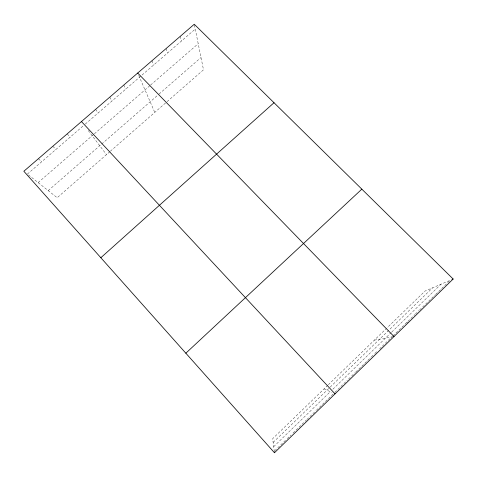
<?xml version="1.0" encoding="UTF-8"?>
<svg xmlns="http://www.w3.org/2000/svg" width="477" height="477" viewBox="0 0 477 477"><rect width="100%" height="100%" fill="white"/><g stroke="black" fill="none" stroke-linecap="round" stroke-linejoin="round"><path stroke-width="0.36" stroke-dasharray="2.38 1.79" d="M274.794 450.729L286.725 439.132M287.243 438.625L290.916 435.054M293.051 432.979L306.377 420.022M306.908 419.51L315.923 410.751M316.454 410.232L333.322 393.835M334.896 392.309L347.453 380.103M348.502 379.084L351.102 376.556M351.621 376.055L355.258 372.513M355.782 372.012L370.802 357.41M371.321 356.903L374.421 353.892M374.934 353.391L377.516 350.881M379.644 348.812L381.773 346.743M382.31 346.224L391.885 336.917M392.935 335.897L414.936 314.51M415.461 314.003L419.11 310.455M419.635 309.949L435.191 294.828M435.71 294.321L450.127 280.309L425.007 291.083L387.133 327.777M327.777 385.285L272.641 438.697L274.197 450.646M328.307 384.772L386.603 328.289M273.13 442.435L329.649 387.622M330.179 387.109L432.52 287.864M273.679 446.675L330.299 391.706M332.88 389.196L391.229 332.552M391.748 332.046L441.016 284.214M109.799 151.716L57.174 197.722L28.501 174.952M110.354 151.233L166.491 102.156M167.051 101.667L203.5 69.797L194.407 24.941M48.219 190.609L158.531 94.518M159.085 94.035L201.008 57.514M38.136 182.602L93.844 134.275M94.398 133.793L150.04 85.52M150.595 85.037L198.211 43.723M27.404 174.081L84.125 125.081M85.24 124.115L195.248 29.085M406.589 322.625L408.348 322.16M374.362 340.149L394.002 336.529M324.08 388.868L332.028 392.493M38.387 158.722L41.708 161.721M52.828 146.26L55.934 149.432M67.191 133.87L70.071 137.221M88.245 130.525L106.478 154.62M95.65 109.322L98.095 113.007M109.752 97.159L111.982 101.011M123.77 85.067L125.791 89.086M138.741 75.432L154.775 112.399M151.972 60.734L153.576 65.081M166.157 48.499L167.546 53.013M180.252 36.335L181.439 41.01"/><path stroke-width="0.72" d="M274.472 452.751L453.15 279.015L194.264 24.249L23.85 171.255L274.472 452.751L274.341 451.737M185.845 353.207L361.834 189.154M100.838 257.729L274.013 102.728M451.94 279.534L453.15 279.015M137.704 73.047L394.002 336.529M81.46 121.557L335.033 393.865"/></g></svg>
